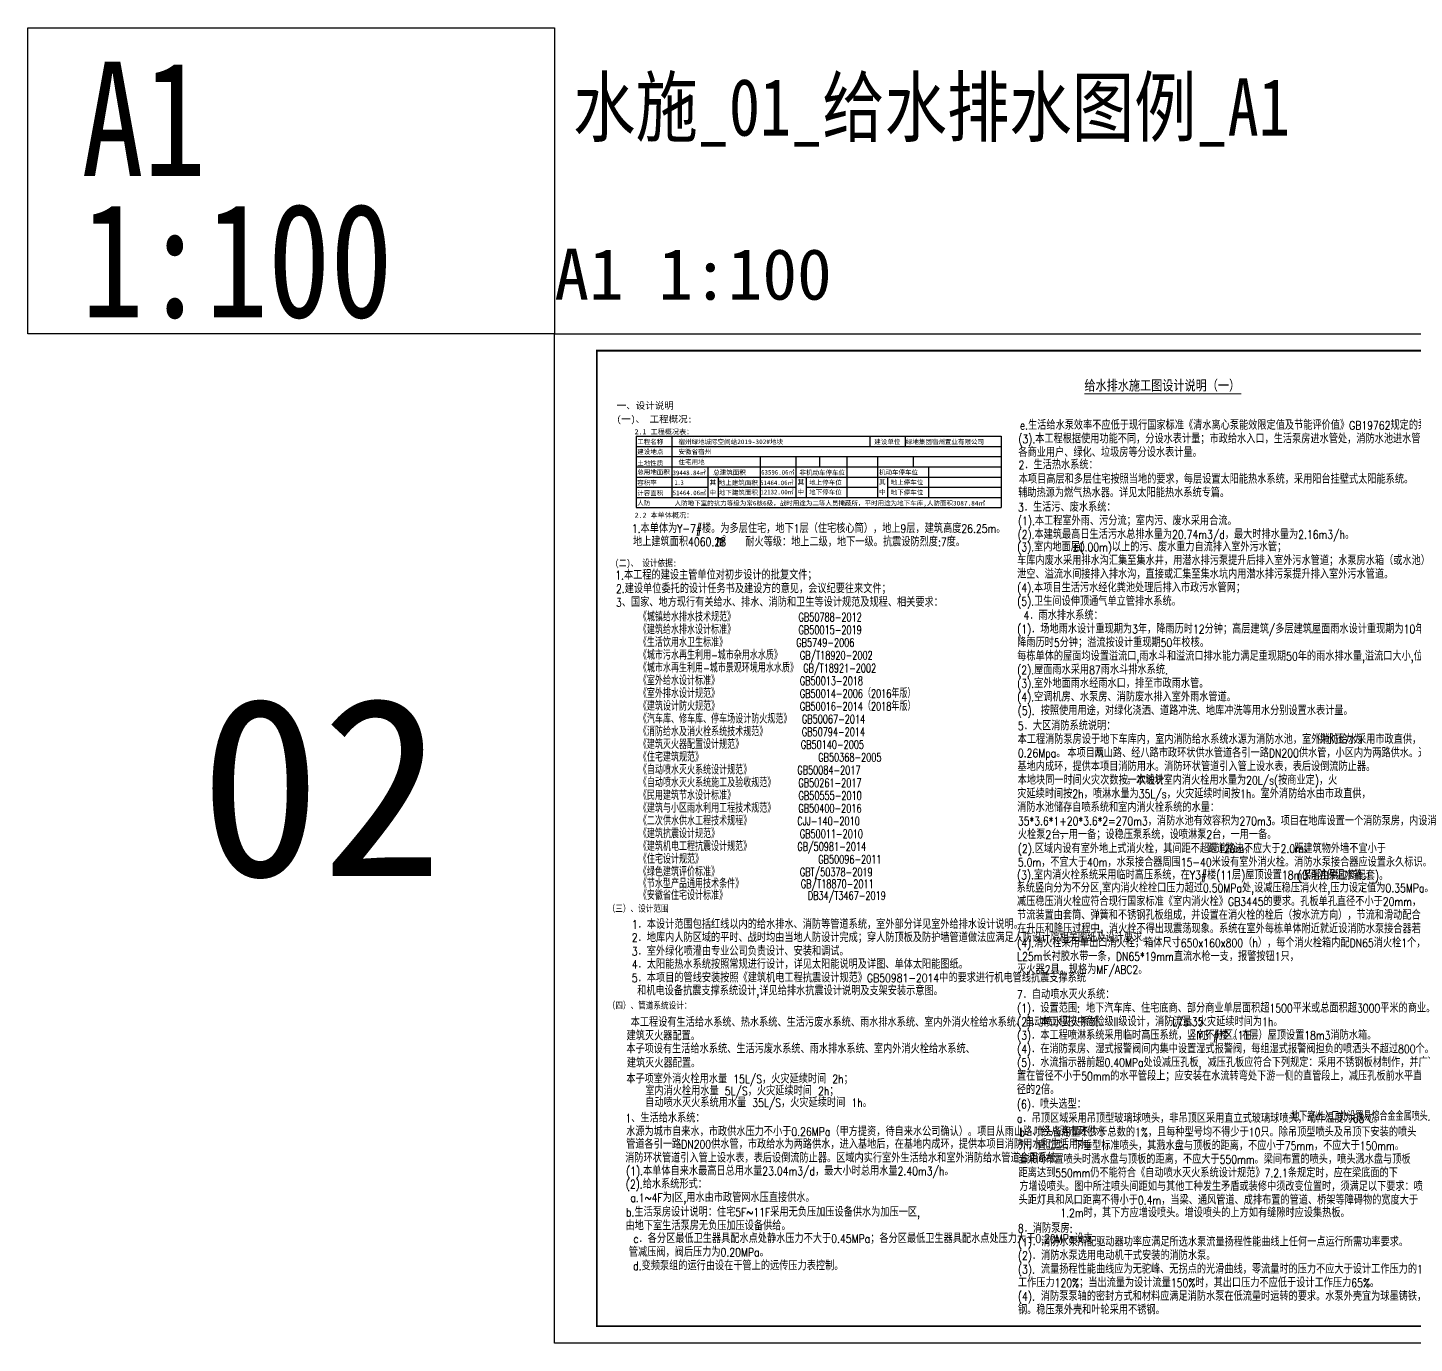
# Model space of a CAD drawing. Extents: x 27938 to 1507990, y 110129 to 923079.
# Drawn here: x 389997 to 471614, y 583057 to 660457 of the extents above; entities that cross this region are included whole.
import ezdxf
from ezdxf.enums import TextEntityAlignment as Align

# ---------------------------------------------------------------- set-up
doc = ezdxf.new("R2010")
doc.units = 0
doc.header["$LTSCALE"] = 1000
doc.header["$MEASUREMENT"] = 0
for name, color, linetype in [('0s_水标注', 7, 'Continuous'), ('7', 7, 'Continuous'), ('DIM_SYMB', 3, 'Continuous'), ('PUB_TEXT', 4, 'Continuous'), ('图框', 140, 'Continuous'), ('导图字', 7, 'Continuous')]:
    doc.layers.add(name, color=color, linetype=linetype)
doc.layers.add('yichutu', color=7, linetype='Continuous', true_color=0xffffff, plot=False)
doc.styles.add('-黑体', font='simhei.ttf', dxfattribs={"width": 0.8})
doc.styles.add('_TCH_LABEL', font='simhei.ttf')
doc.styles.add('C', font='simhei.ttf')
doc.styles.add('CC', font='', dxfattribs={"height": 400})
doc.styles.add('HZ', font='txt', dxfattribs={"bigfont": 'hztxt'})
doc.styles.add('文字说明', font='GBENOR', dxfattribs={"width": 0.8, "bigfont": 'HZTXT'})
doc.styles.add('黑体', font='simhei.ttf')
doc.styles.get('CC').set_extended_font_data('SimSun')

# ---------------------------------------------------------------- blocks, each defined once
blk = doc.blocks.new('TK')
at = {"layer": '图框'}
blk.add_lwpolyline([(465375, 548714), (549475, 548714), (549475, 489314), (465375, 489314)], close=True, dxfattribs=at)
blk.add_lwpolyline([(465375, 548714), (549475, 548714), (549475, 489314), (465375, 489314)], close=True, dxfattribs=at)
at = {"layer": '图框', "const_width": 100}
blk.add_lwpolyline([(548475, 490314), (548475, 547714), (467875, 547714), (467875, 490314)], close=True, dxfattribs=at)
blk = doc.blocks.new('yct-841-594-84100-59399.9999999999-100-1000.0')
at = {"layer": 'yichutu', "color": 7, "true_color": 0xffffff}
blk.add_lwpolyline([(0, 0), (0, 59400), (84100, 59400), (84100, 0)], close=True, dxfattribs=at)
at = {"layer": 'yichutu', "color": 7, "true_color": 0xffffff, "style": '_TCH_LABEL'}
blk.add_text('A1 1:100', height=3000, dxfattribs=at).set_placement((0, 61400))

msp = doc.modelspace()

# ---------------------------------------------------------------- linework, layer by layer
at = {"layer": '0s_水标注', "const_width": 50}
msp.add_lwpolyline([(452185.2, 638919), (461441.4, 638919)], dxfattribs=at)
at = {"layer": '7'}
for p, q in [((425805.3, 636423.5), (447289.4, 636423.5)), ((425805.3, 636423.5), (425805.3, 632223.5)), ((425805.3, 635823.5), (447289.4, 635823.5)), ((427905.3, 636423.5), (427905.3, 632823.5)), ((439562.9, 636423.5), (439562.9, 635823.5)), ((441644, 636423.5), (441644, 635823.5)), ((447289.4, 636423.5), (447289.4, 632223.5)), ((425805.3, 635223.5), (447289.4, 635223.5)), ((433113.4, 635223.5), (433113.4, 632823.5)), ((435213.1, 635223.5), (435213.1, 632823.5)), ((436613.1, 635223.5), (436613.1, 634623.5)), ((438213.1, 635223.5), (438213.1, 632823.5)), ((440013.1, 635223.5), (440013.1, 632823.5)), ((442115.9, 635223.5), (442115.9, 634623.5)), ((425805.3, 634623.5), (447289.4, 634623.5)), ((425805.3, 634023.5), (447289.4, 634023.5)), ((440613.1, 633423.5), (447289.4, 633423.5)), ((425805.3, 632823.5), (447289.4, 632823.5)), ((425805.3, 632223.5), (447289.4, 632223.5))]:
    msp.add_line(p, q, dxfattribs=at)
at = {"layer": '7', "color": 0}
for p, q in [((430033.1, 634623.5), (430033.1, 632823.5)), ((443013.1, 634623.5), (443013.1, 632823.5)), ((425805.3, 633423.5), (430033.1, 633423.5)), ((430633.1, 634023.5), (430633.1, 632823.5)), ((430633.1, 633423.5), (435213.1, 633423.5)), ((435813.1, 634023.5), (435813.1, 632823.5)), ((435813.1, 633423.5), (440013.1, 633423.5)), ((440613.1, 634023.5), (440613.1, 632823.5))]:
    msp.add_line(p, q, dxfattribs=at)
at = {"layer": '图框', "color": 2}
msp.add_lwpolyline([(420997.4, 642457), (389997.4, 642457), (389997.4, 660457), (420997.4, 660457)], close=True, dxfattribs=at)

# ---------------------------------------------------------------- block references
msp.add_blockref('TK', (-44377.6, 93743.3))
at = {"layer": 'yichutu'}
msp.add_blockref('yct-841-594-84100-59399.9999999999-100-1000.0', (420997.4, 583057), dxfattribs=at)

# ---------------------------------------------------------------- texts
at = {"layer": '0s_水标注'}
for s, height, style, width, p in [('给水排水施工图设计说明（一）', 600, '-黑体', 0.8, (452198.8, 639119.2)), ('  e.生活给水泵效率不应低于现行国家标准《清水离心泵能效限定值及节能评价值》GB19762规定的泵节能评价值', 500, 'HZ', 0.8, (447686.2, 636811.3)), ('(3).本工程根据使用功能不同，分设水表计量；市政给水入口，生活泵房进水管处，消防水池进水管处设水表计量。', 500, 'HZ', 0.8, (448307.9, 636011.3)), ('各商业用户、绿化、垃圾房等分设水表计量。', 500, 'HZ', 0.8, (448310.4, 635211.3)), ('2．生活热水系统：', 500, 'HZ', 0.8, (448319.2, 634480.1)), ('本项目高层和多层住宅按照当地的要求，每层设置太阳能热水系统，采用阳台挂壁式太阳能系统。', 500, 'HZ', 0.8, (448331.3, 633640.1)), ('辅助热源为燃气热水器。详见太阳能热水系统专篇。 ', 500, 'HZ', 0.8, (448299.6, 632840.1)), ('3．生活污、废水系统：', 500, 'HZ', 0.8, (448290, 631989.1)), ('(1).本工程室外雨、污分流；室内污、废水采用合流。', 500, 'HZ', 0.8, (448287, 631189.1)), ('(3).室内地面层(', 500, 'HZ', 0.8, (448241.1, 629650)), ('0.00m)以上的污、废水重力自流排入室外污水管；', 500, 'HZ', 0.8, (451863.4, 629650)), ('车库内废水采用排水沟汇集至集水井，用潜水排污泵提升后排入室外污水管道；水泵房水箱（或水池）', 500, 'HZ', 0.8, (448238.3, 628850)), ('±', 500, 'HZ', 0.8, (451492, 629650)), ('泄空、溢流水间接排入排水沟，直接或汇集至集水坑内用潜水排污泵提升排入室外污水管道。', 500, 'HZ', 0.8, (448238.3, 628050)), ('(4).本项目生活污水经化粪池处理后排入市政污水管网；', 500, 'HZ', 0.8, (448241.1, 627250)), ('3、国家、地方现行有关给水、排水、消防和卫生等设计规范及规程、相关要求：', 500, 'HZ', 0.8, (424624.1, 626396)), ('4．雨水排水系统：', 500, 'HZ', 0.8, (448614.3, 625623.6)), ('(1)．场地雨水设计重现期为3年，降雨历时12分钟；高层建筑/多层建筑屋面雨水设计重现期为10年/5年，', 500, 'HZ', 0.8, (448241.1, 624823.6)), ('降雨历时5分钟；溢流按设计重现期50年校核。', 500, 'HZ', 0.8, (448241.1, 624023.6)), ('每栋单体的屋面均设置溢流口,雨水斗和溢流口排水能力满足重现期50年的雨水排水量,溢流口大小,位置详见建筑专业屋面平面图.', 500, 'HZ', 0.8, (448241.1, 623223.6)), ('(2).屋面雨水采用87雨水斗排水系统.', 500, 'HZ', 0.8, (448241.1, 622423.6)), ('(3).室外地面雨水经雨水口，排至市政雨水管。', 500, 'HZ', 0.8, (448241.1, 621623.6)), ('(4).空调机房、水泵房、消防废水排入室外雨水管道。', 500, 'HZ', 0.8, (448241.1, 620823.6)), (' (5). 按照使用用途，对绿化浇洒、道路冲洗、地库冲洗等用水分别设置水表计量。', 500, 'HZ', 0.8, (447919.3, 620021.2)), ('    1．本设计范围包括红线以内的给水排水、消防等管道系统，室外部分详见室外给排水设计说明。', 500, 'HZ', 0.8, (424005.8, 607447.6)), ('在升压和降压过程中，消火栓不得出现震荡现象。系统在室外每栋单体附近就近设消防水泵接合器若干组，详见室外给水平面图。', 500, 'HZ', 0.8, (448239.7, 607186.6)), ('    2．地库内人防区域的平时、战时均由当地人防设计完成；穿人防顶板及防护墙管道做法应满足人防设计院相关图纸及设计要求。 ', 500, 'HZ', 0.8, (424005.8, 606666)), ('    3．室外绿化喷灌由专业公司负责设计、安装和调试。', 500, 'HZ', 0.8, (424005.8, 605866)), ('(4).消火栓采用单出口消火栓，箱体尺寸650x160x800（h），每个消火栓箱内配DN65消火栓1个，DN65，', 500, 'HZ', 0.8, (448238.3, 606357.9)), ('    4．太阳能热水系统按照常规进行设计，详见太阳能说明及详图、单体太阳能图纸。', 500, 'HZ', 0.8, (424005.8, 605097.6)), ('L25m长衬胶水带一条，DN65*19mm直流水枪一支，报警按钮1只，', 500, 'HZ', 0.8, (448238.3, 605557.9)), ('    5．本项目的管线安装按照《建筑机电工程抗震设计规范》GB50981-2014中的要求进行机电管线抗震支撑系统', 500, 'HZ', 0.8, (424005.8, 604297.6)), ('灭火器2具，规格为MF/ABC2。', 500, 'HZ', 0.8, (448238.3, 604791.5)), ('和机电设备抗震支撑系统设计,详见给排水抗震设计说明及支架安装示意图。', 500, 'HZ', 0.8, (425873.5, 603536.7)), ('（四）、管道系统设计： ', 400, '-黑体', 0.8, (424136.9, 602741.8)), ('(6)．喷头选型：', 500, 'HZ', 0.8, (448224.7, 596870)), ('地下室出入口处设置易熔合金金属喷头.', 500, 'HZ', 0.7, (464371.9, 596152.4)), ('水源为城市自来水，市政供水压力不小于0.26MPa（甲方提资，待自来水公司确认）。项目从雨山路、经八路市政供水', 499.995, 'HZ', 0.8, (425227.2, 595251.3)), ('a．吊顶区域采用吊顶型玻璃球喷头，非吊顶区采用直立式玻璃球喷头，动作温度为68℃。', 500, 'HZ', 0.8, (448227.3, 596033.9)), ('管道各引一路DN200供水管，市政给水为两路供水，进入基地后，在基地内成环，提供本项目消防用水和生活用水。', 499.995, 'HZ', 0.8, (425221, 594510.1)), ('消防环状管道引入管上设水表，表后设倒流防止器。区域内实行室外生活给水和室外消防给水管道合用系统。', 499.995, 'HZ', 0.8, (425167.7, 593698)), ('(2).给水系统形式：', 500, 'HZ', 0.8, (425203.9, 592166.8)), ('   c．各分区最低卫生器具配水点处静水压力不大于0.45MPa；各分区最低卫生器具配水点处压力大于0.20MPa设支', 500, 'HZ', 0.8, (424481.3, 588959.3)), ('管减压阀，阀后压力为0.20MPa。', 500, 'HZ', 0.8, (425380.7, 588159.3)), ('   d.变频泵组的运行由设在干管上的远传压力表控制。', 500, 'HZ', 0.8, (424472.8, 587359.3))]:
    msp.add_text(s, height=height, dxfattribs=dict(at, style=style, width=width)).set_placement(p)
at = {"layer": '0s_水标注', "color": 0, "width": 0.8}
for s, height, style, p in [('1.本单体为Y-7#楼。为多层住宅，地下1层（住宅核心筒），地上9层，建筑高度26.25m。', 500, 'HZ', (425556.1, 630737)), ('(2).本建筑最高日生活污水总排水量为20.74m3/d，最大时排水量为2.16m3/h。', 500, 'HZ', (448264.3, 630389.1)), ('地上建筑面积4060.28      。', 500, 'HZ', (425627.2, 629955.6)), ('耐火等级：地上二级，地下一级。抗震设防烈度:7度。', 500, 'HZ', (432235.2, 629947.1)), ('(二)、 设计依据:', 400, '-黑体', (424560.3, 628765.5)), ('1.本工程的建设主管单位对初步设计的批复文件；', 500, 'HZ', (424581.2, 627996)), ('2.建设单位委托的设计任务书及建设方的意见，会议纪要往来文件；', 500, 'HZ', (424624.1, 627196)), ('(5).卫生间设伸顶通气单立管排水系统。  ', 500, 'HZ', (448241.1, 626450)), ('5．大区消防系统说明：', 499.995, 'HZ', (448281.1, 619128.2)), ('本工程消防泵房设于地下车库内，室内消防给水系统水源为消防水池，室外消防给水采用市政直供，', 499.995, 'HZ', (448265.4, 618328.2)), ('供水压力为', 499.99, 'HZ', (465865.2, 618328.2)), ('0.26Mpa。', 499.99, 'HZ', (448281.1, 617528.3)), ('本项目从', 499.99, 'HZ', (451195.4, 617528.3)), ('雨山路、经八路市政环状供水管道各引一路DN200供水管，小区内为两路供水。进入基地后在', 499.995, 'HZ', (452795.4, 617528.3)), ('基地内成环，提供本项目消防用水。消防环状管道引入管上设水表，表后设倒流防止器。', 499.995, 'HZ', (448255.9, 616728.3)), ('本地块同一时间火灾次数按一次设计', 499.995, 'HZ', (448265.4, 615928.3)), ('。本地块室内消火栓用水量为20L/s(按商业定)，火', 499.995, 'HZ', (454698.2, 615928.3)), ('灾延续时间按2h，喷淋水量为35L/s，火灾延续时间按1h。室外消防给水由市政直供，', 499.995, 'HZ', (448246.5, 615128.3)), ('消防水池储存自喷系统和室内消火栓系统的水量：', 499.995, 'HZ', (448243.3, 614328.3)), ('35*3.6*1+20*3.6*2=270m3，消防水池有效容积为270m3。项目在地库设置一个消防泵房，内设消', 499.995, 'HZ', (448281.1, 613528.3)), ('火栓泵2台，', 499.99, 'HZ', (448281.1, 612728.3)), ('一用一备；设稳压泵系统，设喷淋泵2台，一用一备。', 499.995, 'HZ', (450735.1, 612728.3)), ('(2).区域内设有室外地上式消火栓，其间距不超过120m，', 499.995, 'HZ', (448281.1, 611903.6)), ('距道路边不应大于2.0m，', 499.995, 'HZ', (459423.9, 611903.6)), ('距建筑物外墙不宜小于', 499.99, 'HZ', (464547.6, 611903.6)), ('5.0m，不宜大于40m，水泵接合器周围15-40米设有室外消火栓。消防水泵接合器应设置永久标识。', 499.995, 'HZ', (448281.1, 611103.6)), ('(3).室内消火栓系统采用临时高压系统，在Y3#楼(11层)屋顶设置18m3消防保温水箱。', 499.995, 'HZ', (448231.8, 610350.1)), ('(保温由供应商配套)。 ', 499.995, 'HZ', (464741.6, 610315.7)), ('系统竖向分为不分区,室内消火栓栓口压力超过0.50MPa处,设减压稳压消火栓,压力设定值为0.35MPa。', 499.995, 'HZ', (448206.9, 609586.6)), ('（三）、设计范围', 400, '-黑体', (424136.9, 608442.2)), ('减压稳压消火栓应符合现行国家标准《室内消火栓》GB3445的要求。孔板单孔直径不小于20mm，', 499.995, 'HZ', (448230.6, 608786.6)), ('节流装置由套筒、弹簧和不锈钢孔板组成，并设置在消火栓的栓后（按水流方向），节流和滑动配合部位应采用耐腐蚀材料，', 499.995, 'HZ', (448231, 607986.6)), ('(3)．本工程喷淋系统采用临时高压系统，竖向不分区。在', 500, 'HZ', (448237.9, 600919.7)), ('Y3', 500, 'HZ', (458863.6, 600919.7)), ('#楼（11层）屋顶设置18m3消防水箱。', 500, 'HZ', (459774.3, 600919.7)), ('本子项设有生活给水系统、生活污废水系统、雨水排水系统、室内外消火栓给水系统、', 499.995, 'HZ', (425228.7, 600121.4)), ('本子项室外消火栓用水量 15L/S，火灾延续时间 2h；', 499.995, 'HZ', (425228.7, 598351.5)), ('室内消火栓用水量 5L/S，火灾延续时间 2h；', 499.995, 'HZ', (426349, 597648)), ('自动喷水灭火系统用水量 35L/S，火灾延续时间 1h。', 499.995, 'HZ', (426349, 596957.6)), ('(1).本单体自来水最高日总用水量23.04m3/d，最大小时总用水量2.40m3/h。', 499.995, 'HZ', (425222.5, 592936.4)), ('   a.1~4F为I区,用水由市政管网水压直接供水。', 499.995, 'HZ', (424306.5, 591366.8)), ('b.生活泵房设计说明：住宅5F~11F采用无负压加压设备供水为加压一区,', 499.995, 'HZ', (425211.9, 590514.6)), ('由地下室生活泵房无负压加压设备供给。', 499.995, 'HZ', (425184.4, 589714.6))]:
    msp.add_text(s, height=height, dxfattribs=dict(at, style=style)).set_placement(p)
at = {"layer": '0s_水标注', "color": 7, "style": 'HZ', "width": 0.8}
for s, height, p in [('7．自动喷水灭火系统：', 500, (448220.8, 603319.7)), ('(1)．设置范围: 地下汽车库、住宅底商、部分商业单层面积超1500平米或总面积超3000平米的商业。', 500, (448237.9, 602519.7)), ('   本工程设有生活给水系统、热水系统、生活污废水系统、雨水排水系统、室内外消火栓给水系统、自动喷水灭火系统、', 499.995, (424325.7, 601684)), ('(2)．本工程按中危险级II级设计，消防流量35', 500, (448237.9, 601719.7)), ('L/s，火灾延续时间为1h。', 500, (457372.5, 601719.7)), ('建筑灭火器配置。', 499.99, (425246.8, 600884)), ('(4)．在消防泵房、湿式报警阀间内集中设置湿式报警阀，每组湿式报警阀担负的喷洒头不超过800个。', 500, (448237.9, 600119.7)), ('(5)．水流指示器前超0.40MPa处设减压孔板, 减压孔板应符合下列规定：采用不锈钢板材制作，并应选用耐腐蚀垫圈；应设', 500, (448237.9, 599319.7)), ('建筑灭火器配置。', 499.99, (425264.4, 599287)), ('置在管径不小于50mm的水平管段上；应安装在水流转弯处下游一侧的直管段上，减压孔板前水平直管段长度不应小于该管段管', 500, (448229.5, 598519.7)), ('径的2倍。', 500, (448219.3, 597719.7)), ('1、生活给水系统：', 499.99, (425176.8, 596051.2)), ('b．喷头备用量不少于总数的1%%%，且每种型号均不得少于10只。除吊顶型喷头及吊顶下安装的喷头', 500, (448371.9, 595222.4)), ('当梁间布置喷头时溅水盘与顶板的距离，不应大于550mm。梁间布置的喷头，喷头溅水盘与顶板', 500, (448277.4, 593622.4)), ('外，直立型、下垂型标准喷头，其溅水盘与顶板的距离，不应小于75mm，不应大于150mm。', 500, (448332.5, 594422.4)), ('距离达到550mm仍不能符合《自动喷水灭火系统设计规范》7.2.1条规定时，应在梁底面的下', 500, (448324.6, 592822.4)), ('方增设喷头。图中所注喷头间距如与其他工种发生矛盾或装修中须改变位置时，须满足以下要求：喷', 500, (448364, 592022.4)), ('头距灯具和风口距离不得小于0.4m，当梁、通风管道、成排布置的管道、桥架等障碍物的宽度大于', 500, (448324.6, 591222.4)), ('1.2m时，其下方应增设喷头。增设喷头的上方如有缝隙时应设集热板。', 500, (450782, 590474.7)), ('8．消防泵房:', 500, (448283, 589561.2)), ('(1)．消防水泵所配驱动器功率应满足所选水泵流量扬程性能曲线上任何一点运行所需功率要求。', 500, (448285.9, 588761.2)), ('(2)．消防水泵选用电动机干式安装的消防水泵。', 500, (448285.9, 587961.2)), ('(3). 流量扬程性能曲线应为无驼峰、无拐点的光滑曲线，零流量时的压力不应大于设计工作压力的140%%%，且宜大于设计', 500, (448285.9, 587161.2)), ('工作压力120%%%；当出流量为设计流量150%%%时，其出口压力不应低于设计工作压力65%%%。', 500, (448284.9, 586361.2)), ('(4). 消防泵泵轴的密封方式和材料应满足消防水泵在低流量时运转的要求。水泵外壳宜为球墨铸铁，叶轮宜为青铜或不锈', 500, (448285.9, 585561.2)), ('钢。稳压泵外壳和叶轮采用不锈钢。', 500, (448288.1, 584761.2))]:
    msp.add_text(s, height=height, dxfattribs=at).set_placement(p)
at = {"layer": '0s_水标注', "insert": (424666.9, 638430.1), "char_height": 399.913, "width": 21570.464, "attachment_point": 1, "line_spacing_factor": 1.200263, "style": 'HZ'}
msp.add_mtext('{\\fSimHei|b0|i0|c134|p2;一、设计说明\\P(一)、 工程概况:}', dxfattribs=at)
at = {"layer": '7', "style": 'CC'}
for s, height, p in [('2.1 工程概况表：', 300, (425719.1, 636536.1)), ('工程名称', 274.29, (425873.4, 635959.9)), ('宿州绿地城际空间站2019-302#地块', 274.286, (428305.1, 635959.9)), ('建设单位', 274.29, (439828.1, 635959.9)), ('建设地点', 274.29, (425873.4, 635374.8)), ('安徽省宿州', 274.29, (428305.1, 635374.8))]:
    msp.add_text(s, height=height, dxfattribs=at).set_placement(p)
at = {"layer": '7', "color": 0, "style": 'CC'}
for s, height, p in [('绿地集团宿州置业有限公司 ', 274.286, (441679.2, 635959.9)), ('土地性质', 274.29, (425873.4, 634709.9)), ('住宅用地', 274.29, (428305.1, 634774.8)), ('总用地面积', 274.29, (425873.4, 634179.9)), ('总建筑面积', 274.29, (430345.3, 634156.7)), ('非机动车停车位', 274.29, (435423.1, 634148.4)), ('机动车停车位', 274.29, (440104.5, 634164.7)), ('容积率', 274.29, (425873.4, 633555.7)), ('其', 274.3, (430134.2, 633565.9)), ('地上建筑面积', 274.29, (430671.4, 633555.7)), ('其', 274.3, (435314.2, 633586.4)), ('地上停车位', 274.29, (435995.3, 633566)), ('其', 274.3, (440114.2, 633590.3)), ('地上停车位', 274.29, (440795.3, 633576.3)), ('人防', 274.29, (425873.4, 632361.4)), ('计容面积', 274.29, (425873.4, 632943.7)), ('人防地下室的抗力等级为常6核6级，战时用途为二等人员掩蔽所，平时用途为地下车库,人防面积3087.84㎡', 274.286, (428073.3, 632347.3)), ('中', 274.3, (430134.2, 632974.4)), ('地下建筑面积', 274.29, (430675.3, 632974.4)), ('中', 274.3, (435314.2, 633015.3)), ('地下停车位', 274.29, (435995.3, 632994.9)), ('中', 274.3, (440114.2, 633005.1)), ('地下停车位', 274.29, (440795.3, 632984.6)), ('2.2 本单体概况：', 300, (425719.1, 631626.3))]:
    msp.add_text(s, height=height, dxfattribs=at).set_placement(p)
for s, width, p in [('39448.84㎡', 0.9, (427951.7, 634133.5)), ('63596.06㎡', 0.9, (433167.7, 634164.7)), ('1.3', 0.8, (428073.3, 633555.7)), ('51464.06㎡', 0.9, (433113.4, 633547.2)), ('51464.06㎡', 0.9, (427959.6, 632954)), ('12132.00㎡', 0.9, (433121.6, 633005.1))]:
    msp.add_text(s, height=274.29, dxfattribs=dict(at, width=width)).set_placement(p)
at = {"layer": 'DIM_SYMB', "color": 6, "style": 'C'}
msp.add_text('02', height=10514.77, dxfattribs=at).set_placement((400114.3, 610540.8))
at = {"layer": 'PUB_TEXT', "color": 0}
for s, height, style, width, p in [('m', 699.8, '文字说明', 0.8, (430532.2, 629938.8)), ('   《城镇给水排水技术规范》           GB50788-2012', 500, 'HZ', 0.7, (424952.7, 625530.2)), ('   《建筑给水排水设计标准》           GB50015-2019', 500, 'HZ', 0.7, (424952.7, 624780.2)), ('   《生活饮用水卫生标准》            GB5749-2006', 500, 'HZ', 0.7, (424952.7, 624030.2)), ('   《城市污水再生利用-城市杂用水水质》   GB/T18920-2002', 500, 'HZ', 0.7, (424952.7, 623280.2)), ('   《城市水再生利用-城市景观环境用水水质》 GB/T18921-2002', 500, 'HZ', 0.7, (424952.7, 622530.2)), ('   《室外给水设计标准》              GB50013-2018', 500, 'HZ', 0.7, (424952.7, 621780.2)), ('   《室外排水设计规范》              GB50014-2006（2016年版）', 500, 'HZ', 0.7, (424952.7, 621030.2)), ('   《建筑设计防火规范》              GB50016-2014（2018年版）', 500, 'HZ', 0.7, (424952.7, 620280.2)), ('   《汽车库、修车库、停车场设计防火规范》  GB50067-2014', 500, 'HZ', 0.7, (424952.7, 619530.2)), ('   《消防给水及消火栓系统技术规范》      GB50794-2014', 500, 'HZ', 0.7, (424952.7, 618780.2)), ('   《建筑灭火器配置设计规范》          GB50140-2005', 500, 'HZ', 0.7, (424952.7, 618030.2)), ('   《住宅建筑规范》                    GB50368-2005', 500, 'HZ', 0.7, (424952.7, 617280.2)), ('   《自动喷水灭火系统设计规范》        GB50084-2017', 500, 'HZ', 0.7, (424952.7, 616530.2)), ('   《自动喷水灭火系统施工及验收规范》    GB50261-2017', 500, 'HZ', 0.7, (424952.7, 615780.2)), ('   《民用建筑节水设计标准》           GB50555-2010', 500, 'HZ', 0.7, (424952.7, 615030.2)), ('   《建筑与小区雨水利用工程技术规范》    GB50400-2016', 500, 'HZ', 0.7, (424952.7, 614280.2)), ('   《二次供水供水工程技术规程》        CJJ-140-2010', 500, 'HZ', 0.7, (424952.7, 613530.2)), ('   《建筑抗震设计规范》              GB50011-2010', 500, 'HZ', 0.7, (424952.7, 612780.2)), ('   《建筑机电工程抗震设计规范》        GB/50981-2014', 500, 'HZ', 0.7, (424952.7, 612030.2)), ('   《住宅设计规范》                    GB50096-2011', 500, 'HZ', 0.7, (424952.7, 611280.2)), ('   《绿色建筑评价标准》              GBT/50378-2019', 500, 'HZ', 0.7, (424952.7, 610530.2)), ('   《节水型产品通用技术条件》          GB/T18870-2011', 500, 'HZ', 0.7, (424952.7, 609835.9)), ('   《安徽省住宅设计标准》              DB34/T3467-2019', 500, 'HZ', 0.7, (424952.7, 609145.9))]:
    msp.add_text(s, height=height, dxfattribs=dict(at, style=style, width=width)).set_placement(p)
at = {"layer": 'PUB_TEXT', "color": 0, "style": '文字说明', "width": 0.8}
msp.add_text('2', height=349.9, dxfattribs=at).set_placement((430992.3, 630434.8), align=Align.MIDDLE)
at = {"layer": '图框', "color": 2, "style": '黑体', "width": 0.8}
for s, p in [('A1', (393160.6, 651739.7)), ('1:100', (393160.6, 643413.6))]:
    msp.add_text(s, height=6729.45, dxfattribs=at).set_placement(p)
at = {"layer": '导图字', "color": 1, "style": '黑体', "width": 0.8}
msp.add_text('水施_01_给水排水图例_A1', height=3364.726, dxfattribs=at).set_placement((422098.4, 654108.6))

doc.saveas('drawing.dxf')
